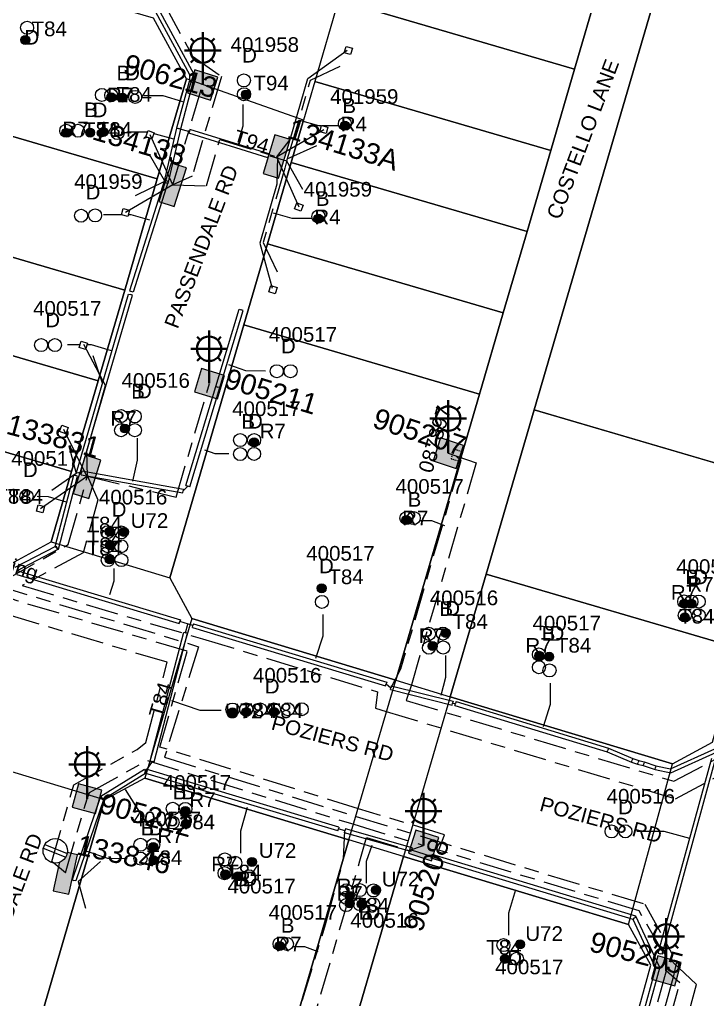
# Model space of a CAD drawing. Header units: metres. Extents: x 302050 to 303650, y 6239465 to 6240758.
# Drawn here: x 302301.6 to 302386, y 6239849.2 to 6239969.4 of the extents above; entities that cross this region are included whole.
import ezdxf
from ezdxf.enums import TextEntityAlignment as Align

# ---------------------------------------------------------------- set-up
doc = ezdxf.new("R2010")
doc.units = ezdxf.units.M
for name, pattern in [('Cable Exist UG', [8.2, 4, -1.2, 1.8, -1.2]), ('HIDDEN', [0.375, 0.25, -0.125]), ('HIDDEN2', [0.1875, 0.125, -0.0625])]:
    doc.linetypes.add(name, pattern=pattern)
doc.layers.get('0').update_dxf_attribs({"color": 6})
for name, color, linetype, lineweight in [('Cadastre Land Parcels_SP_EXT', 9, 'Continuous', 5), ('Cadastre Other Property_SP_EXT', 9, 'HIDDEN', 5), ('Cadastre Roads_SP_EXT', 9, 'Continuous', 5)]:
    doc.layers.add(name, color=color, linetype=linetype, lineweight=lineweight)
for name, color, linetype in [('Duct_SP_EXT', 7, 'Continuous'), ('Equip_LV_EXT', 7, 'Continuous'), ('Equip_SP_SL_EXT', 7, 'Continuous'), ('Mains_HV_EXT', 7, 'Continuous'), ('Mains_LV_EXT', 7, 'Continuous'), ('Mains_LV_SL_EXT', 7, 'Continuous'), ('Notes', 7, 'Continuous'), ('Services_SP_EXT', 7, 'Continuous'), ('SupportsUG_SP_LV_EXT', 7, 'Continuous'), ('SupportsUG_SP_LV_SL_EXT', 7, 'Continuous'), ('Trench_SP_EXT', 7, 'Continuous')]:
    doc.layers.add(name, color=color, linetype=linetype)
doc.styles.add('COLUMN_LABEL', font='arial.ttf')
doc.styles.add('iecARIAL', font='arial.ttf', dxfattribs={"height": 2})
doc.styles.add('POLE_LABEL', font='arial.ttf')
doc.styles.get("Standard").update_dxf_attribs({"font": 'arial.ttf'})

# ---------------------------------------------------------------- blocks, each defined once
blk = doc.blocks.new('COLUMN_EXT')
blk.add_hatch(color=256).paths.add_polyline_path([(-1.49, 1.48), (-1.49, -1.49), (1.48, -1.49), (1.48, 1.48)])
blk.add_lwpolyline([(-1.49, -1.49), (1.48, -1.49), (1.48, 1.48), (-1.49, 1.48)], close=True)
for tag, height, style, flags, p in [('ASSET_NUM', 2.5, 'COLUMN_LABEL', 8, (2, 2)), ('STRUCTURE_PLANT_NUMBER', 0.2, 'POLE_LABEL', 9, (1.81, 0.03)), ('STREET_CODE', 0.2, 'COLUMN_LABEL', 9, (1.81, -0.2))]:
    blk.add_attdef(tag, text='', height=height, dxfattribs=dict(style=style, flags=flags)).set_placement(p, align=Align.MIDDLE_LEFT)
at = {"flags": 9}
for tag, p in [('COLUMN_TYPE', (1.81, -0.4)), ('OWNED_BY', (1.81, -0.6)), ('STATE', (1.81, -0.8)), ('USAGE', (1.81, -1)), ('LEGEND', (1.81, -1.2)), ('STREETNAME', (1.81, -1.6)), ('SUBURB', (1.81, -1.8)), ('LOCATION', (1.81, -1.4)), ('NOTES', (1.81, -2))]:
    blk.add_attdef(tag, text='', height=0.2, dxfattribs=at).set_placement(p, align=Align.MIDDLE_LEFT)
at = {"flags": 1}
blk.add_attdef('Z', (1.81, -2.35), '', height=0.2, dxfattribs=at)
blk = doc.blocks.new('PILLAR_EXT')
blk.add_hatch(color=256).paths.add_polyline_path([(-2.475, 0.99), (-2.475, -0.99), (2.475, -0.99), (2.475, 0.99)])
blk.add_lwpolyline([(-2.475, -0.99), (2.475, -0.99), (2.475, 0.99), (-2.475, 0.99)], close=True)
at = {"style": 'iecARIAL', "flags": 8}
blk.add_attdef('ASSET_NUM', (1.5, 3.5), '', height=2.5, dxfattribs=at)
for tag, p, flags in [('OWNED_BY', (0, -0.2), 9), ('STATE', (0, -0.4), 9), ('SUPPORT_TYPE', (0, -0.6), 9), ('USAGE', (0, -0.8), 9), ('LEGEND', (0, -1), 9), ('LOCATION', (0, -1.2), 9), ('NOTES', (0, -1.4), 9), ('STREETNAME', (0, -1.8), 9), ('SUBURB', (0, -2), 1), ('PARENT', (0, -1.6), 9)]:
    blk.add_attdef(tag, p, '', height=0.2, dxfattribs=dict(flags=flags))
blk = doc.blocks.new('DUCT_EXT')
blk.add_circle((0, 0.8), 0.8)
at = {"flags": 1}
blk.add_attdef('Z', (0, 0), '', height=0.2, dxfattribs=at)
at = {"flags": 9}
for tag, p in [('DUCT_CODE', (0, 0)), ('XSECT_TYPE', (0, -0.2)), ('STATE', (0, -0.6)), ('FB_REFERENCE', (0, -0.4)), ('NOTES', (0, -0.8))]:
    blk.add_attdef(tag, text='', height=0.2, dxfattribs=at).set_placement(p, align=Align.MIDDLE_LEFT)
blk = doc.blocks.new('SL_LANTERN_EXT')
at = {"lineweight": 40}
for p, q in [((0, 1.97), (0, 6.47)), ((-1.46, 5.68), (-1.06, 5.28)), ((1.46, 5.68), (1.06, 5.28)), ((-2.25, 4.22), (2.25, 4.22)), ((-1.46, 2.76), (-1.06, 3.16)), ((0, 0), (0, 2.72)), ((1.46, 2.76), (1.06, 3.16))]:
    blk.add_line(p, q, dxfattribs=at)
blk.add_circle((0, 4.22), 1.5, dxfattribs=at)
at = {"style": 'iecARIAL', "flags": 9}
blk.add_attdef('ASSET_NUM', (1.5, 1.5), '', height=2.5, dxfattribs=at)
for tag, p, height, flags in [('CONSTRUCTED_VOLTAGE', (0.98, -0.65), 0.2, 9), ('CONTROL_TYPE', (0.98, -0.85), 0.2, 9), ('LANTERN_PURPOSE', (0.98, -1.05), 0.2, 9), ('LANTERN_TYPE', (0.98, -1.25), 0.2, 9), ('LNUMBER', (2.18, -3.25), 2.5, 8), ('OPERATING_VOLTAGE', (0.98, -1.65), 0.2, 9), ('ORIENTATION', (0.98, -1.85), 0.2, 9), ('OWNED_BY', (0.98, -2.05), 0.2, 9), ('STATE', (0.98, -2.25), 0.2, 9), ('NO_PHASES', (0.98, -1.45), 0.2, 9), ('USAGE', (0.98, -2.45), 0.2, 9), ('CEXIST', (0.98, -2.65), 0.2, 9), ('CNEW', (0.98, -2.85), 0.2, 9), ('CNUMBER', (0.98, -3.05), 0.2, 9), ('CREMOVE', (0.98, -3.25), 0.2, 9), ('CREPLACE', (0.98, -3.45), 0.2, 9), ('LKINGHEIGHT', (0.98, -3.65), 0.2, 9), ('LBRACKET', (0.98, -3.85), 0.2, 9), ('LBRACKETVOCAB', (0.98, -4.05), 0.2, 9), ('LCATEGORY', (0.98, -4.25), 0.2, 9), ('LCHARGE1', (0.98, -4.45), 0.2, 9), ('LCHARGE1PERCENT', (0.98, -4.65), 0.2, 9), ('LCHARGE2', (0.98, -4.85), 0.2, 9), ('LCHARGE2PERCENT', (0.98, -5.05), 0.2, 9), ('LCHARGE3', (0.98, -5.25), 0.2, 9), ('LCHARGE3PERCENT', (0.98, -5.45), 0.2, 9), ('LEXIST', (0.98, -5.65), 0.2, 9), ('LLAMP', (0.98, -5.85), 0.2, 9), ('LLAMPVOCAB', (0.98, -6.05), 0.2, 9), ('LMAST', (0.98, -6.25), 0.2, 9), ('LMASTVOCAB', (0.98, -6.45), 0.2, 9), ('LNEW', (0.98, -6.65), 0.2, 9), ('LANTNUMBER', (0.98, -6.85), 0.2, 9), ('LOUTREACH', (0.98, -7.25), 0.2, 9), ('LOUTREACHVOCAB', (0.98, -7.45), 0.2, 9), ('LRATECODE', (0.98, -7.65), 0.2, 9), ('LREMOVE', (0.98, -7.85), 0.2, 9), ('LREPLACE', (0.98, -8.05), 0.2, 9), ('LTYPE', (0.98, -8.25), 0.2, 9), ('LTYPEVOCAB', (0.98, -8.45), 0.2, 9), ('STREETNAME', (0.98, -9.25), 0.2, 9), ('SUBURB', (0.98, -9.45), 0.2, 1), ('LEGEND', (0.98, -8.65), 0.2, 9), ('LOCATION', (0.98, -8.85), 0.2, 9), ('NOTES', (0.98, -9.05), 0.2, 9)]:
    blk.add_attdef(tag, p, '', height=height, dxfattribs=dict(flags=flags))
blk = doc.blocks.new('CCP_EXT')
at = {"flags": 9}
for tag, p in [('STATE', (0, -1.8)), ('LEGEND', (0, -1.4)), ('LIFE_SUPPORT', (0, -1.6)), ('NOTES', (0, -2))]:
    blk.add_attdef(tag, text='', height=0.2, dxfattribs=at).set_placement(p, align=Align.MIDDLE_LEFT)
blk.add_wipeout([(0, 0.57), (0.57, 0), (0, -0.57), (-0.57, 0)])
blk.add_lwpolyline([(-0.57, 0), (0, 0.57), (0.57, 0), (0, -0.57), (-0.57, 0)])
at = {"flags": 1}
blk.add_attdef('Z', (0, 0), '', height=0.2, dxfattribs=at)
at = {"flags": 9}
for tag, p in [('CCP_TYPE', (0, 0)), ('CONSTRUCTED_VOLTAGE', (0, -0.2)), ('OPERATING_VOLTAGE', (0, -0.6)), ('ORIENTATION', (0, -0.8)), ('OWNED_BY', (0, -1)), ('NO_PHASES', (0, -0.4)), ('USAGE', (0, -1.2))]:
    blk.add_attdef(tag, text='', height=0.2, dxfattribs=at).set_placement(p, align=Align.MIDDLE_LEFT)
blk = doc.blocks.new('LV_UG_LINKS_CLOSED_EXT')
blk.add_wipeout([(-1.06, 1.06), (-1.18, 0.92), (-1.29, 0.76), (-1.37, 0.59), (-1.43, 0.42), (-1.48, 0.23), (-1.49, 0.05), (-1.49, -0.14), (-1.46, -0.33), (-1.41, -0.51), (-1.33, -0.68), (-1.24, -0.84), (-1.12, -0.99), (-0.99, -1.12), (-0.84, -1.24), (-0.68, -1.33), (-0.51, -1.41), (-0.33, -1.46), (-0.14, -1.49), (0.05, -1.49), (0.23, -1.48), (0.42, -1.43), (0.59, -1.37), (0.76, -1.29), (0.92, -1.18), (1.06, -1.06), (1.18, -0.92), (1.29, -0.76), (1.37, -0.59), (1.43, -0.42), (1.48, -0.23), (1.49, -0.05), (1.49, 0.14), (1.46, 0.33), (1.41, 0.51), (1.33, 0.68), (1.24, 0.84), (1.12, 0.99), (0.99, 1.12), (0.84, 1.24), (0.68, 1.33), (0.51, 1.41), (0.33, 1.46), (0.14, 1.49), (-0.05, 1.49), (-0.23, 1.48), (-0.42, 1.43), (-0.59, 1.37), (-0.76, 1.29), (-0.92, 1.18)])
for p, q in [((-0.25, -1.48), (-0.25, 1.48)), ((0.25, -1.48), (0.25, 1.48))]:
    blk.add_line(p, q)
blk.add_circle((0, 0), 1.5)
at = {"flags": 9}
for tag, p in [('ACTUAL_STATUS', (0, 0)), ('CONSTRUCTED_VOLTAGE', (0, -0.2)), ('OPERATING_VOLTAGE', (0, -0.6)), ('ORIENTATION', (0, -0.8)), ('STATE', (0, -1)), ('SWITCH_TYPE', (0, -1.2)), ('NO_PHASES', (0, -0.4)), ('USAGE', (0, -1.4)), ('NOTES', (0, -1.6))]:
    blk.add_attdef(tag, text='', height=0.2, dxfattribs=at).set_placement(p, align=Align.MIDDLE_LEFT)
at = {"flags": 1}
blk.add_attdef('Z', (0, 0), '', height=0.2, dxfattribs=at)
blk = doc.blocks.new('CABLE_LARGE_EXT')
h = blk.add_hatch(color=256)
edge = h.paths.add_edge_path()
edge.add_arc((0, 0.55), 0.55, 0, 360)
blk.add_circle((0, 0.55), 0.55)
at = {"flags": 1}
blk.add_attdef('Z', (0, 0), '', height=0.2, dxfattribs=at)
at = {"flags": 9}
for tag, p in [('COND_CODE', (0, 0)), ('STATE', (0, -0.4)), ('XSECT_SIZE', (0, -0.6)), ('FB_REFERENCE', (0, -0.2)), ('NOTES', (0, -0.8))]:
    blk.add_attdef(tag, text='', height=0.2, dxfattribs=at).set_placement(p, align=Align.MIDDLE_LEFT)

msp = doc.modelspace()

# ---------------------------------------------------------------- linework, layer by layer
at = {"layer": 'Cadastre Land Parcels_SP_EXT', "linetype": 'Continuous'}
for points in [[(302423.59, 6239990.71), (302388.04, 6240001.12), (302364.75, 6239921.47), (302400.29, 6239911.07), (302423.59, 6239990.71)], [(302372.59, 6239973.22), (302343.64, 6239981.69), (302340.73, 6239971.74), (302369.68, 6239963.27), (302372.59, 6239973.22)], [(302322.08, 6239962.1), (302318.01, 6239969.55), (302299.87, 6239974.86), (302294.59, 6239956.82), (302318.49, 6239949.82), (302322.08, 6239962.1)], [(302369.68, 6239963.27), (302340.73, 6239971.74), (302337.82, 6239961.78), (302366.77, 6239953.31), (302369.68, 6239963.27)], [(302366.77, 6239953.31), (302337.82, 6239961.78), (302336.43, 6239957.02), (302334.91, 6239951.83), (302363.86, 6239943.36), (302366.77, 6239953.31)], [(302318.49, 6239949.82), (302294.59, 6239956.82), (302290.6, 6239943.17), (302314.5, 6239936.17), (302318.49, 6239949.82)], [(302363.86, 6239943.36), (302334.91, 6239951.83), (302332, 6239941.87), (302360.94, 6239933.4), (302363.86, 6239943.36)], [(302314.5, 6239936.17), (302290.6, 6239943.17), (302289.09, 6239943.61), (302285.84, 6239932.48), (302311.24, 6239925.04), (302314.5, 6239936.17)], [(302360.94, 6239933.4), (302332, 6239941.87), (302329.09, 6239931.9), (302358.03, 6239923.43), (302360.94, 6239933.4)], [(302311.24, 6239925.04), (302285.84, 6239932.48), (302282.59, 6239921.36), (302307.98, 6239913.93), (302311.24, 6239925.04)], [(302358.03, 6239923.43), (302329.09, 6239931.9), (302320.01, 6239900.89), (302322.72, 6239895.89), (302347.75, 6239888.32), (302358.03, 6239923.43)], [(302305.46, 6239905.3), (302307.98, 6239913.93), (302282.59, 6239921.36), (302279, 6239909.12), (302300.51, 6239902.62), (302305.46, 6239905.3)], [(302395.39, 6239912.5), (302364.75, 6239921.47), (302358.85, 6239901.32), (302389.8, 6239892.26), (302395.39, 6239912.5)], [(302386.62, 6239880.74), (302389.8, 6239892.26), (302358.85, 6239901.32), (302354.45, 6239886.29), (302381.73, 6239878.05), (302386.62, 6239880.74)], [(302342, 6239868.75), (302316.96, 6239876.32), (302312.01, 6239873.64), (302302.27, 6239840.33), (302331.21, 6239831.86), (302342, 6239868.75)], [(302379.06, 6239853.36), (302376.3, 6239858.38), (302348.72, 6239866.72), (302339.91, 6239836.61), (302371.86, 6239827.26), (302379.06, 6239853.36)]]:
    msp.add_lwpolyline(points, close=True, dxfattribs=at)
at = {"layer": 'Cadastre Other Property_SP_EXT', "linetype": 'HIDDEN2'}
msp.add_lwpolyline([(302355.85, 6239916.37), (302354.85, 6239916.67), (302354.54, 6239915.49), (302355.5, 6239915.21), (302355.85, 6239916.37)], close=True, dxfattribs=at)
at = {"layer": 'Cadastre Roads_SP_EXT', "linetype": 'Continuous'}
for points in [[(302358.85, 6239901.32), (302364.75, 6239921.47), (302388.04, 6240001.12), (302381.32, 6240003.08), (302378.41, 6239993.13), (302375.5, 6239983.18), (302372.59, 6239973.22), (302369.68, 6239963.27), (302366.77, 6239953.31), (302363.86, 6239943.36), (302360.94, 6239933.4), (302358.03, 6239923.43), (302347.75, 6239888.32), (302354.45, 6239886.29), (302358.85, 6239901.32)], [(302347.75, 6239888.32), (302322.72, 6239895.89), (302316.96, 6239876.32), (302342, 6239868.75), (302347.75, 6239888.32)], [(302381.73, 6239878.05), (302354.45, 6239886.29), (302348.72, 6239866.72), (302376.3, 6239858.38), (302381.73, 6239878.05)], [(302302.27, 6239840.33), (302312.01, 6239873.64), (302297.48, 6239878.03), (302294.95, 6239869.39), (302291.52, 6239857.69), (302288.06, 6239845.88), (302284.61, 6239834.07), (302282.08, 6239825.44), (302296.42, 6239820.36), (302302.27, 6239840.33)], [(302324.17, 6239782.86), (302332.04, 6239809.73), (302339.91, 6239836.61), (302348.72, 6239866.72), (302342, 6239868.75), (302331.21, 6239831.86), (302321.38, 6239798.27), (302311.4, 6239764.15), (302318.12, 6239762.18), (302324.17, 6239782.86)]]:
    msp.add_lwpolyline(points, close=True, dxfattribs=at)
at = {"layer": 'Duct_SP_EXT'}
for p, q in [((302318.27, 6239970.31), (302322.44, 6239962.63)), ((302318.59, 6239970.72), (302322.92, 6239962.75)), ((302322.39, 6239961.78), (302320.86, 6239956.05)), ((302322.85, 6239961.66), (302321.33, 6239955.92)), ((302322.39, 6239961.78), (302322.62, 6239961.72)), ((302322.44, 6239962.63), (302322.43, 6239961.88)), ((302322.43, 6239961.88), (302322.67, 6239961.88)), ((302322.44, 6239962.63), (302322.68, 6239962.69)), ((302322.85, 6239961.66), (302322.62, 6239961.72)), ((302322.91, 6239961.87), (302322.67, 6239961.88)), ((302322.92, 6239962.75), (302322.68, 6239962.69)), ((302322.92, 6239962.75), (302322.91, 6239961.87)), ((302320.86, 6239956.04), (302319.31, 6239949.38)), ((302321.33, 6239955.93), (302319.78, 6239949.27)), ((302320.86, 6239956.05), (302321.09, 6239955.98)), ((302320.86, 6239956.04), (302321.09, 6239955.98)), ((302321.33, 6239955.92), (302321.09, 6239955.98)), ((302321.33, 6239955.93), (302321.09, 6239955.98)), ((302322.36, 6239955.41), (302322.43, 6239955.64)), ((302322.5, 6239955.87), (302322.43, 6239955.64)), ((302332.19, 6239952.87), (302322.5, 6239955.87)), ((302332.05, 6239952.41), (302322.36, 6239955.41)), ((302332.05, 6239952.41), (302332.12, 6239952.64)), ((302332.19, 6239952.87), (302332.12, 6239952.64)), ((302319.38, 6239949.64), (302319.61, 6239949.57)), ((302319.31, 6239949.38), (302319.54, 6239949.32)), ((302319.78, 6239949.27), (302319.54, 6239949.32)), ((302319.84, 6239949.49), (302319.61, 6239949.57)), ((302314.97, 6239935.68), (302315.2, 6239935.62)), ((302315.09, 6239936.08), (302315.31, 6239936.01)), ((302315.43, 6239935.55), (302315.2, 6239935.62)), ((302315.54, 6239935.94), (302315.31, 6239936.01)), ((302325.69, 6239924.35), (302328.55, 6239933.82)), ((302326.15, 6239924.21), (302329.01, 6239933.68)), ((302328.55, 6239933.82), (302328.78, 6239933.75)), ((302329.01, 6239933.68), (302328.78, 6239933.75)), ((302322.01, 6239912.19), (302325.69, 6239924.35)), ((302325.69, 6239924.35), (302325.92, 6239924.28)), ((302325.69, 6239924.35), (302325.92, 6239924.28)), ((302322.47, 6239912.05), (302326.15, 6239924.21)), ((302326.15, 6239924.21), (302325.92, 6239924.28)), ((302326.15, 6239924.21), (302325.92, 6239924.28)), ((302308.57, 6239913.82), (302308.8, 6239913.75)), ((302309.03, 6239913.68), (302308.8, 6239913.75)), ((302309.14, 6239913.51), (302309.18, 6239913.75)), ((302309.22, 6239913.99), (302309.18, 6239913.75)), ((302309.22, 6239913.99), (302321.7, 6239911.77)), ((302305.94, 6239904.72), (302308.25, 6239913.49)), ((302306.35, 6239904.39), (302308.71, 6239913.37)), ((302308.25, 6239913.49), (302308.48, 6239913.43)), ((302308.71, 6239913.37), (302308.48, 6239913.43)), ((302309.14, 6239913.51), (302321.62, 6239911.3)), ((302321.62, 6239911.3), (302321.66, 6239911.54)), ((302321.7, 6239911.77), (302321.66, 6239911.54)), ((302322.01, 6239912.19), (302322.24, 6239912.12)), ((302322.47, 6239912.05), (302322.24, 6239912.12)), ((302301.04, 6239902.18), (302306.04, 6239904.77)), ((302301.26, 6239901.75), (302306.26, 6239904.34)), ((302306.04, 6239904.77), (302305.94, 6239904.72)), ((302305.94, 6239904.72), (302306.15, 6239904.55)), ((302306.04, 6239904.77), (302306.15, 6239904.55)), ((302306.26, 6239904.34), (302306.15, 6239904.55)), ((302306.35, 6239904.39), (302306.15, 6239904.55)), ((302306.26, 6239904.34), (302306.35, 6239904.39)), ((302301.39, 6239901.74), (302321.33, 6239895.75)), ((302301.25, 6239901.28), (302321.19, 6239895.29)), ((302321.19, 6239895.29), (302321.26, 6239895.52)), ((302321.33, 6239895.75), (302321.26, 6239895.52)), ((302322.8, 6239894.8), (302322.86, 6239895.03)), ((302322.8, 6239894.8), (302346.5, 6239887.64)), ((302322.93, 6239895.26), (302322.86, 6239895.03)), ((302322.93, 6239895.26), (302346.64, 6239888.1)), ((302317.63, 6239878.43), (302321.73, 6239894.21)), ((302318.1, 6239878.31), (302322.19, 6239894.09)), ((302321.73, 6239894.21), (302321.96, 6239894.15)), ((302322.19, 6239894.09), (302321.96, 6239894.15)), ((302346.5, 6239887.64), (302346.57, 6239887.87)), ((302346.64, 6239888.1), (302346.57, 6239887.87)), ((302347.1, 6239887.17), (302347.15, 6239887.4)), ((302347.1, 6239887.17), (302354.66, 6239885.27)), ((302347.21, 6239887.63), (302347.15, 6239887.4)), ((302347.21, 6239887.63), (302354.78, 6239885.74)), ((302354.66, 6239885.27), (302354.72, 6239885.5)), ((302354.78, 6239885.74), (302354.72, 6239885.5)), ((302355.01, 6239885.24), (302355.08, 6239885.47)), ((302355.01, 6239885.24), (302373.69, 6239879.53)), ((302355.15, 6239885.7), (302355.08, 6239885.47)), ((302355.15, 6239885.7), (302373.85, 6239879.98)), ((302373.85, 6239879.98), (302373.77, 6239879.76)), ((302373.85, 6239879.98), (302376.85, 6239878.73)), ((302381.46, 6239877.46), (302386.93, 6239879.93)), ((302373.69, 6239879.53), (302373.77, 6239879.76)), ((302373.69, 6239879.53), (302376.67, 6239878.28)), ((302376.85, 6239878.73), (302376.76, 6239878.5)), ((302376.85, 6239878.73), (302377.57, 6239878.47)), ((302379.97, 6239854.84), (302386.53, 6239878.76)), ((302381.52, 6239876.96), (302387.13, 6239879.5)), ((302317.63, 6239878.43), (302317.86, 6239878.37)), ((302318.1, 6239878.31), (302317.86, 6239878.37)), ((302376.67, 6239878.28), (302376.76, 6239878.5)), ((302376.67, 6239878.28), (302377.44, 6239878.01)), ((302377.44, 6239878.01), (302377.5, 6239878.24)), ((302377.44, 6239878.01), (302378.12, 6239877.86)), ((302377.57, 6239878.47), (302377.5, 6239878.24)), ((302377.57, 6239878.47), (302378.25, 6239878.32)), ((302378.12, 6239877.86), (302378.19, 6239878.09)), ((302378.12, 6239877.86), (302379.57, 6239877.37)), ((302378.25, 6239878.32), (302378.19, 6239878.09)), ((302378.25, 6239878.32), (302379.69, 6239877.83)), ((302379.57, 6239877.37), (302379.63, 6239877.6)), ((302379.69, 6239877.83), (302379.63, 6239877.6)), ((302379.69, 6239877.83), (302381.46, 6239877.46)), ((302380.43, 6239854.71), (302386.99, 6239878.64)), ((302316.93, 6239877.38), (302311.57, 6239874.06)), ((302317.18, 6239876.97), (302311.82, 6239873.65)), ((302316.93, 6239877.38), (302317.05, 6239877.17)), ((302316.98, 6239876.94), (302317.05, 6239877.17)), ((302340.64, 6239869.86), (302316.98, 6239876.94)), ((302317.12, 6239877.4), (302317.05, 6239877.17)), ((302317.18, 6239876.97), (302317.05, 6239877.17)), ((302340.78, 6239870.32), (302317.12, 6239877.4)), ((302379.57, 6239877.37), (302381.52, 6239876.96)), ((302381.46, 6239877.46), (302381.49, 6239877.21)), ((302381.52, 6239876.96), (302381.49, 6239877.21)), ((302311.47, 6239873.93), (302311.69, 6239873.86)), ((302311.57, 6239874.06), (302311.69, 6239873.86)), ((302311.92, 6239873.78), (302311.69, 6239873.86)), ((302311.82, 6239873.65), (302311.69, 6239873.86)), ((302340.78, 6239870.32), (302340.71, 6239870.09)), ((302340.64, 6239869.86), (302340.71, 6239870.09)), ((302341.45, 6239869.62), (302341.52, 6239869.85)), ((302349.62, 6239867.31), (302341.45, 6239869.62)), ((302341.58, 6239870.08), (302341.52, 6239869.85)), ((302349.75, 6239867.77), (302341.58, 6239870.08)), ((302349.62, 6239867.31), (302349.68, 6239867.54)), ((302349.75, 6239867.77), (302349.68, 6239867.54)), ((302352.09, 6239866.48), (302352.16, 6239866.71)), ((302352.23, 6239866.94), (302352.16, 6239866.71)), ((302377.21, 6239859.39), (302352.23, 6239866.94)), ((302376.87, 6239858.99), (302352.09, 6239866.48)), ((302308.03, 6239863.86), (302308.26, 6239863.78)), ((302308.49, 6239863.7), (302308.26, 6239863.78)), ((302376.87, 6239858.99), (302377.04, 6239859.19)), ((302379.69, 6239852.97), (302376.87, 6239858.99)), ((302377.21, 6239859.39), (302377.04, 6239859.19)), ((302380.12, 6239853.18), (302377.21, 6239859.39)), ((302379.97, 6239854.84), (302380.2, 6239854.78)), ((302380.43, 6239854.71), (302380.2, 6239854.78)), ((302379.67, 6239853.14), (302375.82, 6239839.18)), ((302380.13, 6239853.01), (302376.29, 6239839.06)), ((302379.67, 6239853.14), (302379.9, 6239853.08)), ((302379.69, 6239852.97), (302379.9, 6239853.08)), ((302380.12, 6239853.18), (302379.9, 6239853.08)), ((302380.13, 6239853.01), (302379.9, 6239853.08))]:
    msp.add_line(p, q, dxfattribs=at)
for points in [[(302316.85, 6239960.04), (302319.19, 6239960.04), (302321.58, 6239959.31)], [(302328.99, 6239958.95), (302329, 6239956.28), (302328.38, 6239954.28)], [(302340.74, 6239956.34), (302338.31, 6239956.33), (302336, 6239956.99)], [(302314.76, 6239955.59), (302317.31, 6239955.59), (302320.46, 6239954.71)], [(302311.9, 6239945.46), (302315.24, 6239945.46), (302317.54, 6239944.78)], [(302337.49, 6239944.96), (302335.06, 6239944.95), (302332.75, 6239945.61)], [(302307.49, 6239929.5), (302310.38, 6239929.51), (302312.81, 6239928.75)], [(302331.78, 6239926.24), (302329.37, 6239926.27), (302327.28, 6239927.03)], [(302316.02, 6239918.01), (302316.02, 6239915.33), (302315.46, 6239912.76)], [(302327.28, 6239916.08), (302325.61, 6239916.08), (302324.34, 6239916.55)], [(302303.76, 6239910.89), (302305.1, 6239910.88), (302307.29, 6239910.21)], [(302350.72, 6239907.9), (302352.12, 6239907.9), (302353.74, 6239907.32)], [(302313.17, 6239902.02), (302313.17, 6239900.47), (302312.61, 6239898.78)], [(302338.8, 6239896.37), (302338.8, 6239893.74), (302337.92, 6239891)], [(302353.84, 6239891.35), (302353.85, 6239888.67), (302353.3, 6239886.46)], [(302366.72, 6239887.97), (302366.72, 6239885.35), (302365.84, 6239882.6)], [(302326.34, 6239884.62), (302323.74, 6239884.62), (302320.26, 6239885.79)], [(302318.87, 6239870.94), (302317.14, 6239870.92), (302314.59, 6239874.92)], [(302328.73, 6239867.12), (302328.73, 6239869.87), (302329.57, 6239872.75)], [(302377.33, 6239869.82), (302380.65, 6239869.82), (302383.8, 6239868.95)], [(302344.16, 6239863.42), (302344.16, 6239866.14), (302344.86, 6239868.11)], [(302314.81, 6239866.42), (302312.41, 6239866.45), (302309.77, 6239867.35)], [(302361.64, 6239857.04), (302361.64, 6239859.78), (302362.47, 6239862.66)], [(302335.16, 6239855.65), (302336.56, 6239855.65), (302338.18, 6239855.07)]]:
    msp.add_lwpolyline(points, dxfattribs=at)
at = {"layer": 'Mains_LV_EXT', "linetype": 'Cable Exist UG'}
for points in [[(302320.38, 6239949.1), (302324.53, 6239948.98), (302324.53, 6239948.98), (302326.17, 6239954.65), (302333.11, 6239952.51)], [(302309.92, 6239913.34), (302320.79, 6239910.78), (302320.79, 6239910.78), (302324.9, 6239924.7)]]:
    msp.add_lwpolyline(points, dxfattribs=at)
at = {"layer": 'Mains_LV_SL_EXT', "linetype": 'Cable Exist UG'}
for points in [[(302320.38, 6239949.1), (302324.06, 6239961.34)], [(302354.2, 6239916.19), (302357.64, 6239914.97), (302357.64, 6239914.97), (302349.67, 6239887.75), (302349.04, 6239885.84), (302349.04, 6239885.84), (302381.87, 6239875.93), (302388.27, 6239879.32), (302395.25, 6239904.49)], [(302309.87, 6239873.78), (302310.15, 6239874.57), (302310.15, 6239874.57), (302317.27, 6239878.48), (302342.6, 6239870.65), (302351.04, 6239868.1)], [(302332.44, 6239842.24), (302336.26, 6239841.95), (302336.26, 6239841.95), (302343.36, 6239866.19), (302344.15, 6239869.03), (302349.36, 6239867.45), (302351.17, 6239868.06)], [(302380.95, 6239852.69), (302367.75, 6239804.75)], [(302392.17, 6239818.44), (302374.82, 6239822.85), (302374.82, 6239822.85), (302382.61, 6239851.19), (302380.95, 6239852.69)]]:
    msp.add_lwpolyline(points, dxfattribs=at)
at = {"layer": 'Trench_SP_EXT', "linetype": 'Cable Exist UG'}
for points in [[(302321.09, 6239955.98), (302322.43, 6239955.64)], [(302319.54, 6239949.32), (302317.32, 6239953.2)], [(302334.42, 6239952.27), (302338.5, 6239954.13)], [(302334.42, 6239952.27), (302334.14, 6239951.15), (302334.14, 6239951.15), (302331.47, 6239942.01), (302333.29, 6239938.2)], [(302332.31, 6239952.66), (302334.34, 6239952.02)], [(302334.34, 6239952.02), (302336.63, 6239947.99)], [(302319.38, 6239949.48), (302315.47, 6239947.61)], [(302307.65, 6239917.07), (302308.55, 6239913.69), (302305.53, 6239911.61)], [(302355.17, 6239915.81), (302355.75, 6239915.27), (302355.75, 6239915.27), (302348.35, 6239889.67), (302347.15, 6239887.4)], [(302309.18, 6239913.75), (302308.8, 6239913.75)], [(302321.66, 6239911.54), (302322.24, 6239912.12)], [(302322.86, 6239895.03), (302321.26, 6239895.52)], [(302321.96, 6239894.15), (302322.24, 6239895.22)], [(302346.57, 6239887.87), (302347.15, 6239887.4)], [(302354.72, 6239885.5), (302355.08, 6239885.47)], [(302317.86, 6239878.37), (302317.05, 6239877.17)], [(302333.92, 6239841.29), (302339.14, 6239858.37), (302339.14, 6239858.37), (302341.35, 6239866.41), (302341.52, 6239869.85)], [(302341.52, 6239869.85), (302340.71, 6239870.09)], [(302352.16, 6239866.71), (302349.68, 6239867.47)], [(302311.54, 6239866.1), (302308.77, 6239863.63), (302309.69, 6239860.38)]]:
    msp.add_lwpolyline(points, dxfattribs=at)

# ---------------------------------------------------------------- block references
at = {"layer": 'Duct_SP_EXT'}
for name, p, rotation in [('DUCT_EXT', (302303.31, 6239968.35), 89.9508370394316), ('CABLE_LARGE_EXT', (302302.83, 6239966.86), 89.91809042949787), ('DUCT_EXT', (302329.92, 6239961.9), 90.16136329840982), ('DUCT_EXT', (302311.7, 6239959.31), 0.5060739721015183), ('DUCT_EXT', (302312.85, 6239959.27), 0.5060739721015183), ('DUCT_EXT', (302315.78, 6239959.07), 359.9508370393746), ('DUCT_EXT', (302329.93, 6239960.2), 90.16136329840982), ('CABLE_LARGE_EXT', (302329.92, 6239960.17), 90.25972323547606), ('CABLE_LARGE_EXT', (302312.85, 6239959.27), 0.6451260655651626), ('CABLE_LARGE_EXT', (302314.22, 6239959.23), 359.9180905293111), ('DUCT_EXT', (302341.5, 6239955.78), 358.8666968666377), ('CABLE_LARGE_EXT', (302341.5, 6239955.78), 358.5359993603493), ('DUCT_EXT', (302307.32, 6239954.92), 0.5060739721015183), ('CABLE_LARGE_EXT', (302307.32, 6239954.92), 0.6451260655651626), ('DUCT_EXT', (302308.76, 6239954.93), 0.5060739721015183), ('CABLE_LARGE_EXT', (302310.25, 6239954.94), 359.9180905293111), ('CABLE_LARGE_EXT', (302311.86, 6239955.01), 359.9180905293111), ('DUCT_EXT', (302313.61, 6239954.64), 359.9508370393746), ('DUCT_EXT', (302309.12, 6239944.5), 359.1784889926714), ('DUCT_EXT', (302310.88, 6239944.54), 1.283851092143977), ('DUCT_EXT', (302338.25, 6239944.4), 358.8666968666377), ('CABLE_LARGE_EXT', (302338.25, 6239944.4), 358.5359993603493), ('DUCT_EXT', (302314.84, 6239920.73), 90.20609903426525), ('DUCT_EXT', (302316.53, 6239920.69), 90.16136329840982), ('DUCT_EXT', (302314.84, 6239918.99), 90.20609903426525), ('DUCT_EXT', (302316.54, 6239919), 90.16136329840982), ('DUCT_EXT', (302313.18, 6239906.47), 89.95909066518992), ('DUCT_EXT', (302314.87, 6239906.45), 89.95909066518992), ('DUCT_EXT', (302313.2, 6239904.76), 89.95909066518992), ('DUCT_EXT', (302314.87, 6239904.76), 89.95909066518992), ('DUCT_EXT', (302313.21, 6239903.06), 89.95909066518992), ('DUCT_EXT', (302314.88, 6239903.06), 89.95909066518992), ('DUCT_EXT', (302352.63, 6239894.02), 90.20609903426525), ('DUCT_EXT', (302354.35, 6239894.04), 90.16136329840982), ('DUCT_EXT', (302352.63, 6239892.32), 90.20609903426525), ('DUCT_EXT', (302354.37, 6239892.34), 90.16136329840982), ('DUCT_EXT', (302327.72, 6239885.53), 179.9497100577468), ('DUCT_EXT', (302329.41, 6239885.54), 179.9497100577468), ('DUCT_EXT', (302331.11, 6239885.55), 179.9497100577468), ('DUCT_EXT', (302332.8, 6239885.55), 179.9497100577468), ('DUCT_EXT', (302334.51, 6239885.56), 179.9497100577468), ('DUCT_EXT', (302336.21, 6239885.57), 179.9497100577468), ('DUCT_EXT', (302319.56, 6239870.88), 270.0919911817138), ('CABLE_LARGE_EXT', (302321.47, 6239870.68), 270.0919911817138), ('DUCT_EXT', (302316.43, 6239865.64), 359.9609158402761), ('CABLE_LARGE_EXT', (302318.04, 6239865.7), 359.8706643885058), ('CABLE_LARGE_EXT', (302327.84, 6239864.28), 270.0919911817138), ('DUCT_EXT', (302342.49, 6239862.55), 89.3044028540624), ('DUCT_EXT', (302344.14, 6239862.57), 89.3044028540624), ('DUCT_EXT', (302345.82, 6239862.53), 89.3044028540624), ('DUCT_EXT', (302342.47, 6239861.64), 89.3044028540624), ('DUCT_EXT', (302342.47, 6239860.73), 89.3044028540624), ('DUCT_EXT', (302344.13, 6239860.86), 89.3044028540624), ('CABLE_LARGE_EXT', (302344.13, 6239860.86), 90.0454267656887), ('DUCT_EXT', (302345.8, 6239860.84), 89.3044028540624), ('CABLE_LARGE_EXT', (302361.72, 6239854.15), 90.02935427345095)]:
    msp.add_blockref(name, p, dxfattribs=dict(at, rotation=rotation))
for name, p in [('DUCT_EXT', (302304.23, 6239928.63)), ('DUCT_EXT', (302305.93, 6239928.63)), ('DUCT_EXT', (302333.15, 6239925.43)), ('DUCT_EXT', (302334.85, 6239925.43)), ('CABLE_LARGE_EXT', (302314.52, 6239918.65)), ('DUCT_EXT', (302328.66, 6239916.98)), ('DUCT_EXT', (302330.37, 6239916.97)), ('CABLE_LARGE_EXT', (302330.37, 6239916.97)), ('DUCT_EXT', (302328.66, 6239915.27)), ('DUCT_EXT', (302330.36, 6239915.28)), ('DUCT_EXT', (302302.44, 6239910.07)), ('DUCT_EXT', (302349.06, 6239907.42)), ('DUCT_EXT', (302349.96, 6239907.42)), ('CABLE_LARGE_EXT', (302349.06, 6239907.42)), ('CABLE_LARGE_EXT', (302312.64, 6239906.01)), ('CABLE_LARGE_EXT', (302314.39, 6239905.96)), ('CABLE_LARGE_EXT', (302312.7, 6239904.31)), ('CABLE_LARGE_EXT', (302312.66, 6239902.61)), ('CABLE_LARGE_EXT', (302338.66, 6239899.05)), ('DUCT_EXT', (302338.7, 6239897.13)), ('DUCT_EXT', (302383.16, 6239897.18)), ('CABLE_LARGE_EXT', (302383.16, 6239897.18)), ('DUCT_EXT', (302384.04, 6239897.16)), ('CABLE_LARGE_EXT', (302384.04, 6239897.17)), ('DUCT_EXT', (302384.93, 6239897.17)), ('DUCT_EXT', (302383.23, 6239895.48)), ('DUCT_EXT', (302384.93, 6239895.49)), ('CABLE_LARGE_EXT', (302383.23, 6239895.48)), ('CABLE_LARGE_EXT', (302353.89, 6239893.56)), ('CABLE_LARGE_EXT', (302352.28, 6239891.96)), ('DUCT_EXT', (302365.33, 6239890.69)), ('DUCT_EXT', (302365.33, 6239889.12)), ('CABLE_LARGE_EXT', (302365.38, 6239890.77)), ('CABLE_LARGE_EXT', (302366.58, 6239890.66)), ('DUCT_EXT', (302366.62, 6239888.73)), ('CABLE_LARGE_EXT', (302327.72, 6239883.85)), ('CABLE_LARGE_EXT', (302329.41, 6239883.86)), ('CABLE_LARGE_EXT', (302332.81, 6239883.87)), ('DUCT_EXT', (302320.38, 6239871.76)), ('DUCT_EXT', (302321.93, 6239871.74)), ('CABLE_LARGE_EXT', (302321.93, 6239871.74)), ('DUCT_EXT', (302374.24, 6239868.98)), ('DUCT_EXT', (302375.93, 6239868.99)), ('DUCT_EXT', (302316.43, 6239867.34)), ('DUCT_EXT', (302317.99, 6239867.32)), ('CABLE_LARGE_EXT', (302317.99, 6239867.32)), ('DUCT_EXT', (302326.77, 6239865.55)), ('DUCT_EXT', (302328.06, 6239865.13)), ('DUCT_EXT', (302326.75, 6239863.86)), ('CABLE_LARGE_EXT', (302330.11, 6239865.49)), ('CABLE_LARGE_EXT', (302326.84, 6239863.96)), ('DUCT_EXT', (302329.73, 6239863.47)), ('CABLE_LARGE_EXT', (302345.34, 6239862.04)), ('CABLE_LARGE_EXT', (302342.09, 6239861.31)), ('CABLE_LARGE_EXT', (302342.09, 6239860.4)), ('DUCT_EXT', (302333.5, 6239855.18)), ('CABLE_LARGE_EXT', (302333.5, 6239855.18)), ('DUCT_EXT', (302334.4, 6239855.18)), ('DUCT_EXT', (302360.97, 6239855.04)), ('CABLE_LARGE_EXT', (302363.02, 6239855.38)), ('DUCT_EXT', (302362.62, 6239853.36))]:
    msp.add_blockref(name, p, dxfattribs=at)
at = {"layer": 'Equip_SP_SL_EXT'}
for p in [(302324.06, 6239961.34), (302324.84, 6239924.76), (302354.2, 6239916.19), (302309.87, 6239873.78), (302351.17, 6239868.06), (302380.95, 6239852.69)]:
    msp.add_blockref('SL_LANTERN_EXT', p, dxfattribs=at)
at = {"layer": 'SupportsUG_SP_LV_EXT'}
ref = msp.add_blockref('PILLAR_EXT', (302320.38, 6239949.1), dxfattribs=dict(at, rotation=72.3624174729281))
ref.add_attrib('ASSET_NUM', '134133', dxfattribs={"layer": '0', "height": 2.5, "rotation": 343.5201, "style": 'iecARIAL'}).set_placement((302321.88, 6239952.6), align=Align.MIDDLE_RIGHT)
ref = msp.add_blockref('PILLAR_EXT', (302333.15, 6239952.58), dxfattribs=dict(at, rotation=253.2198496958026))
ref.add_attrib('ASSET_NUM', '134133A', dxfattribs={"layer": '0', "height": 2.5, "rotation": 342.925, "style": 'iecARIAL'}).set_placement((302334.65, 6239956.08), align=Align.MIDDLE_LEFT)
ref = msp.add_blockref('PILLAR_EXT', (302309.88, 6239913.27), dxfattribs=dict(at, rotation=72.35248722523002))
ref.add_attrib('ASSET_NUM', '133831', dxfattribs={"layer": '0', "height": 2.5, "rotation": 344.9271, "style": 'iecARIAL'}).set_placement((302311.38, 6239916.77), align=Align.MIDDLE_RIGHT)
ref = msp.add_blockref('PILLAR_EXT', (302307.21, 6239864.71), dxfattribs=dict(at, rotation=257.5987460465336))
ref.add_attrib('ASSET_NUM', '133846', dxfattribs={"layer": '0', "height": 2.5, "rotation": 347.5987, "style": 'iecARIAL'}).set_placement((302308.71, 6239868.21), align=Align.MIDDLE_LEFT)
at = {"layer": 'SupportsUG_SP_LV_SL_EXT'}
ref = msp.add_blockref('COLUMN_EXT', (302324.06, 6239961.34), dxfattribs=dict(at, rotation=72.2403925219467))
ref.add_attrib('ASSET_NUM', '906213', dxfattribs={"layer": '0', "height": 2.5, "rotation": 344.5598, "style": 'COLUMN_LABEL'}).set_placement((302326.06, 6239962.09), align=Align.TOP_RIGHT)
ref = msp.add_blockref('COLUMN_EXT', (302324.9, 6239924.7), dxfattribs=dict(at, rotation=253.0741917483021))
ref.add_attrib('ASSET_NUM', '905211', dxfattribs={"layer": '0', "height": 2.5, "rotation": 343.0742, "style": 'COLUMN_LABEL'}).set_placement((302326.9, 6239925.45), align=Align.MIDDLE_LEFT)
ref = msp.add_blockref('COLUMN_EXT', (302354.2, 6239916.19), dxfattribs=dict(at, rotation=71.74810424176621))
ref.add_attrib('ASSET_NUM', '905207', dxfattribs={"layer": '0', "height": 2.5, "rotation": 341.7675, "style": 'COLUMN_LABEL'}).set_placement((302356.2, 6239916.94), align=Align.MIDDLE_RIGHT)
ref = msp.add_blockref('COLUMN_EXT', (302309.87, 6239873.78), dxfattribs=dict(at, rotation=254.63747992741))
ref.add_attrib('ASSET_NUM', '905212', dxfattribs={"layer": '0', "height": 2.5, "rotation": 344.6375, "style": 'COLUMN_LABEL'}).set_placement((302311.87, 6239874.53), align=Align.TOP_LEFT)
ref = msp.add_blockref('COLUMN_EXT', (302351.17, 6239868.06), dxfattribs=dict(at, rotation=162.0279867980013))
ref.add_attrib('ASSET_NUM', '905208', dxfattribs={"layer": '0', "height": 2.5, "rotation": 73.0971, "style": 'COLUMN_LABEL'}).set_placement((302353.17, 6239868.81), align=Align.MIDDLE_RIGHT)
ref = msp.add_blockref('COLUMN_EXT', (302380.95, 6239852.69), dxfattribs=dict(at, rotation=74.33215062702823))
ref.add_attrib('ASSET_NUM', '905205', dxfattribs={"layer": '0', "height": 2.5, "rotation": 345.5848, "style": 'COLUMN_LABEL'}).set_placement((302382.95, 6239853.44), align=Align.MIDDLE_RIGHT)

# ---------------------------------------------------------------- texts
at = {"layer": 'Cadastre Other Property_SP_EXT'}
msp.add_text('087897', height=1.8, rotation=73.5019, dxfattribs=at).set_placement((302352.21, 6239913.61))
at = {"layer": 'Duct_SP_EXT'}
for s, p in [('T84', (302303.06, 6239967.32)), ('D', (302302.18, 6239966.29)), ('401958', (302327.49, 6239965.39)), ('D', (302328.9, 6239964.09)), ('B', (302313.49, 6239961.91)), ('D', (302314.54, 6239961.9)), ('T94', (302330.29, 6239960.67)), ('R7', (302312.31, 6239959.2)), ('T84', (302313.49, 6239959.27)), ('401959', (302339.69, 6239959.02)), ('B', (302309.51, 6239957.39)), ('B', (302341.2, 6239957.89)), ('D', (302310.55, 6239957.38)), ('R7', (302306.84, 6239955.02)), ('T84', (302311.06, 6239954.98)), ('R4', (302341.01, 6239955.63)), ('T84', (302309.38, 6239954.95)), ('401959', (302308.29, 6239948.59)), ('D', (302309.69, 6239947.29)), ('401959', (302336.45, 6239947.64)), ('B', (302337.95, 6239946.51)), ('R4', (302337.76, 6239944.25)), ('400517', (302303.25, 6239933.03)), ('D', (302304.74, 6239931.62)), ('400517', (302332.17, 6239929.84)), ('D', (302333.66, 6239928.42)), ('400516', (302314.1, 6239924.19)), ('B', (302315.29, 6239922.88)), ('D', (302316, 6239922.89)), ('400517', (302327.68, 6239920.73)), ('R7', (302312.73, 6239919.54)), ('B', (302328.81, 6239919.16)), ('D', (302329.62, 6239919.19)), ('R7', (302331.05, 6239917.99)), ('400517', (302300.56, 6239914.63)), ('D', (302302, 6239913.24)), ('400517', (302347.72, 6239911.2)), ('400516', (302311.33, 6239909.88)), ('B', (302349.21, 6239909.61)), ('D', (302312.89, 6239908.38)), ('U72', (302315.22, 6239907.01)), ('R7', (302348.54, 6239907.32)), ('T84', (302309.8, 6239906.57)), ('T84', (302309.86, 6239904.85)), ('T84', (302309.83, 6239903.64)), ('400517', (302336.77, 6239902.99)), ('D', (302338.33, 6239901.45)), ('400517', (302382.17, 6239901.36)), ('T84', (302339.49, 6239900.11)), ('B', (302383.29, 6239900.09)), ('D', (302384.25, 6239900.09)), ('R7', (302383.54, 6239899.18)), ('400516', (302351.93, 6239897.53)), ('R7', (302381.52, 6239898.19)), ('B', (302353.12, 6239896.22)), ('D', (302353.83, 6239896.24)), ('T84', (302382.53, 6239895.28)), ('T84', (302354.72, 6239894.62)), ('400517', (302364.54, 6239894.43)), ('R7', (302350.58, 6239892.88)), ('B', (302365.66, 6239893.16)), ('D', (302366.62, 6239893.16)), ('R7', (302363.67, 6239891.69)), ('T84', (302367.41, 6239891.71)), ('400516', (302330.23, 6239888.03)), ('D', (302331.68, 6239886.7)), ('U72', (302326.79, 6239883.66)), ('T84', (302328.65, 6239883.7)), ('T84', (302332.05, 6239883.68)), ('400517', (302319.16, 6239874.88)), ('B', (302320.39, 6239873.71)), ('D', (302321.44, 6239873.72)), ('R7', (302322.43, 6239872.77)), ('400516', (302373.63, 6239873.19)), ('D', (302375.04, 6239871.89)), ('400517', (302315.48, 6239870.41)), ('T84', (302321.25, 6239870.05)), ('B', (302316.44, 6239869.29)), ('D', (302317.44, 6239869.29)), ('R7', (302318.49, 6239868.35)), ('U72', (302330.94, 6239866.54)), ('T84', (302317.23, 6239865.65)), ('R7', (302325.11, 6239864.88)), ('T84', (302326.94, 6239863.89)), ('B', (302327.97, 6239863.06)), ('D', (302328.96, 6239863.06)), ('U72', (302346.04, 6239863.03)), ('400517', (302327.09, 6239862.17)), ('R7', (302340.49, 6239862.19)), ('R7', (302340.49, 6239861.28)), ('400517', (302332.16, 6239858.95)), ('T84', (302342.61, 6239859.83)), ('B', (302343.2, 6239858.95)), ('D', (302344.05, 6239858.97)), ('400516', (302342.18, 6239857.97)), ('B', (302333.65, 6239857.36)), ('U72', (302363.65, 6239856.35)), ('R7', (302332.98, 6239855.07)), ('T84', (302358.86, 6239854.66)), ('D', (302361.43, 6239853.38)), ('400517', (302359.95, 6239852.26))]:
    msp.add_text(s, height=1.8, dxfattribs=at).set_placement(p)
at = {"layer": 'Mains_HV_EXT'}
msp.add_text('HV Earthing', height=1.8, rotation=342.2876, dxfattribs=at).set_placement((302290.61, 6239904.64))
at = {"layer": 'Mains_LV_EXT'}
for s, rotation, p in [('T94', 342.8676, (302327.72, 6239954.17)), ('T84', 73.7985, (302319.15, 6239883.59))]:
    msp.add_text(s, height=1.8, rotation=rotation, dxfattribs=at).set_placement(p)
at = {"layer": 'Notes'}
for s, rotation, p in [('COSTELLO LANE', 69.2793, (302367.89, 6239944.7)), ('PASSENDALE RD', 69.2427, (302320.98, 6239931.33)), ('POZIERS RD', 344.8378, (302332.36, 6239882.32)), ('POZIERS RD', 344.8308, (302365.29, 6239872.34)), ('PASSENDALE RD', 69.2736, (302297.01, 6239849.36))]:
    msp.add_text(s, height=1.8, rotation=rotation, dxfattribs=at).set_placement(p)

# ---------------------------------------------------------------- next in the draw order: block references
at = {"layer": 'Equip_LV_EXT', "rotation": 248.0782214324523}
msp.add_blockref('LV_UG_LINKS_CLOSED_EXT', (302305.97, 6239867.4), dxfattribs=at)
at = {"layer": 'Services_SP_EXT'}
for p, rotation in [((302341.93, 6239965.57), 209.1616096145088), ((302317.6, 6239955.23), 294.3624175007214), ((302338.92, 6239955.89), 210.1573598198916), ((302314.57, 6239945.7), 30.36241777585985), ((302335.86, 6239946.37), 114.1573600260451), ((302332.69, 6239936.24), 117.0343370476777), ((302309.4, 6239929.41), 297.0693444492473), ((302307.02, 6239919.07), 294.3524874259987), ((302304.16, 6239909.33), 30.35248762310117)]:
    msp.add_blockref('CCP_EXT', p, dxfattribs=dict(at, rotation=rotation))

# ---------------------------------------------------------------- next in the draw order: linework, layer by layer
at = {"layer": 'Cadastre Roads_SP_EXT', "linetype": 'Continuous'}
msp.add_lwpolyline([(302329.09, 6239931.9), (302332, 6239941.87), (302334.91, 6239951.83), (302336.43, 6239957.02), (302322.08, 6239962.1), (302318.49, 6239949.82), (302314.5, 6239936.17), (302311.24, 6239925.04), (302307.98, 6239913.93), (302305.46, 6239905.3), (302320.01, 6239900.89), (302329.09, 6239931.9)], close=True, dxfattribs=at)
at = {"layer": 'Duct_SP_EXT'}
for p, q in [((302319.38, 6239949.64), (302315.09, 6239936.08)), ((302319.84, 6239949.49), (302315.54, 6239935.94)), ((302308.57, 6239913.82), (302314.97, 6239935.68)), ((302309.03, 6239913.68), (302315.43, 6239935.55)), ((302311.47, 6239873.93), (302308.03, 6239863.86)), ((302311.92, 6239873.78), (302308.49, 6239863.7))]:
    msp.add_line(p, q, dxfattribs=at)
at = {"layer": 'Mains_HV_EXT', "linetype": 'Cable Exist UG'}
msp.add_lwpolyline([(302283.66, 6239914.11), (302285.76, 6239913.06), (302283.39, 6239904.71), (302283.39, 6239904.71), (302298.66, 6239900.02), (302323.56, 6239892.44), (302319.37, 6239878.88), (302319.37, 6239878.88), (302342.89, 6239871.61), (302378.3, 6239860.87), (302382.2, 6239853.77), (302381.79, 6239851.91), (302381.79, 6239851.91), (302374.91, 6239826.91), (302374.37, 6239824.98), (302374.37, 6239824.98), (302367.46, 6239799.93), (302365.16, 6239790.97), (302365.16, 6239790.97), (302359.92, 6239772.68), (302356.16, 6239758.93), (302356.16, 6239758.93), (302354.88, 6239754.3)], dxfattribs=at)
at = {"layer": 'Mains_LV_EXT', "linetype": 'Cable Exist UG'}
for points in [[(302287.41, 6239980.6), (302290.14, 6239979.77), (302290.14, 6239979.77), (302300.5, 6239976.74), (302312.95, 6239973.09), (302319.39, 6239971.19), (302322.81, 6239964.85), (302326.36, 6239962.38), (302326.36, 6239962.38), (302322.76, 6239950.15), (302320.38, 6239949.1)], [(302307.21, 6239864.71), (302305.55, 6239866.08), (302305.55, 6239866.08), (302308.26, 6239875.51), (302316, 6239879.84), (302317.09, 6239880.69), (302317.09, 6239880.69), (302319.7, 6239890.52), (302300.6, 6239896.21), (302297.47, 6239897.28), (302281.89, 6239902.03), (302281.02, 6239902.27), (302283.47, 6239911.06), (302283.84, 6239914.06)], [(302392.17, 6239818.44), (302391.44, 6239820.69), (302391.44, 6239820.69), (302377.19, 6239824.31), (302384.67, 6239851), (302380.55, 6239854.92), (302380.55, 6239854.92), (302377.63, 6239860.03), (302353.05, 6239867.47), (302353.74, 6239869.37), (302353.74, 6239869.37), (302343.18, 6239872.57), (302318.82, 6239880.13), (302322.17, 6239891.87), (302322.17, 6239891.87), (302301.28, 6239898.07), (302298.26, 6239899.11), (302298.26, 6239899.11), (302282.51, 6239903.93), (302284.71, 6239911.63), (302283.84, 6239914.06)], [(302269.04, 6239910.07), (302269.63, 6239907.81), (302269.63, 6239907.81), (302278.2, 6239905.23), (302280.12, 6239904.69), (302280.6, 6239906.56), (302299.93, 6239900.68), (302307.57, 6239904.97), (302309.95, 6239913.47)], [(302309.92, 6239913.34), (302311.2, 6239910.44), (302311.2, 6239910.44), (302309.39, 6239903.95), (302301.9, 6239899.94), (302324.05, 6239893.4), (302324.05, 6239893.4), (302345.52, 6239886.9), (302345.26, 6239884.89), (302345.26, 6239884.89), (302346.59, 6239884.49), (302382.1, 6239873.77), (302390.03, 6239878.05), (302390.11, 6239878.36), (302406.24, 6239873.94), (302408.51, 6239875.25)]]:
    msp.add_lwpolyline(points, dxfattribs=at)
at = {"layer": 'Mains_LV_SL_EXT', "linetype": 'Cable Exist UG'}
msp.add_lwpolyline([(302307.21, 6239864.71), (302309.87, 6239873.78)], dxfattribs=at)
at = {"layer": 'Services_SP_EXT'}
for points in [[(302333.16, 6239952.52), (302334.78, 6239954.66), (302334.78, 6239954.66), (302336.95, 6239962.13), (302341.78, 6239965.59)], [(302333.11, 6239952.51), (302338.92, 6239955.89)], [(302320.38, 6239949.1), (302317.6, 6239955.23)], [(302333.25, 6239952.61), (302333.17, 6239949.17), (302333.17, 6239949.17), (302331.07, 6239941.94), (302332.59, 6239936.43)], [(302333.11, 6239952.51), (302335.86, 6239946.37)], [(302320.38, 6239949.1), (302314.57, 6239945.7)], [(302309.92, 6239913.34), (302309.83, 6239916.41), (302309.83, 6239916.41), (302312.12, 6239924.48), (302309.46, 6239929.51)], [(302309.88, 6239913.27), (302307.02, 6239919.07)], [(302309.92, 6239913.34), (302304.16, 6239909.33)]]:
    msp.add_lwpolyline(points, dxfattribs=at)
at = {"layer": 'Trench_SP_EXT', "linetype": 'Cable Exist UG'}
for points in [[(302334.42, 6239952.18), (302334.76, 6239953.24), (302334.76, 6239953.24), (302337.3, 6239961.92), (302341.25, 6239963.78)], [(302311.78, 6239924.75), (302310.63, 6239928.12)]]:
    msp.add_lwpolyline(points, dxfattribs=at)

# ---------------------------------------------------------------- next in the draw order: texts
at = {"layer": 'Duct_SP_EXT'}
for p in [(302298.62, 6239909.98), (302300.14, 6239909.96)]:
    msp.add_text('T84', height=1.8, dxfattribs=at).set_placement(p)

doc.saveas('drawing.dxf')
